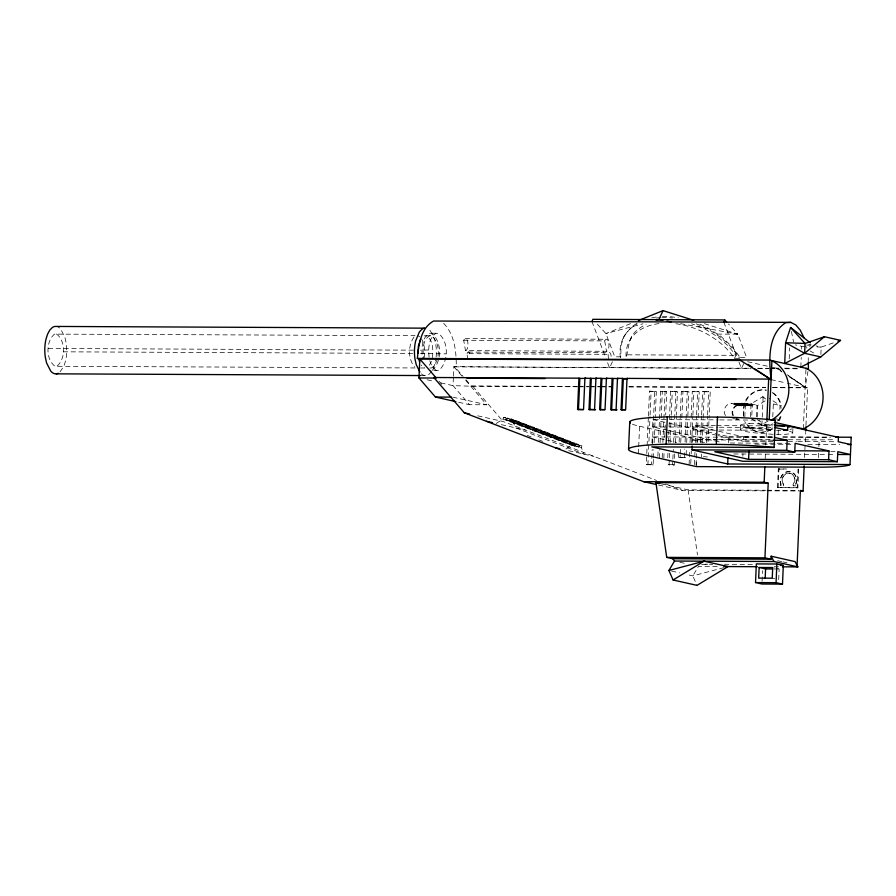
<?xml version="1.0" encoding="UTF-8"?>
<svg xmlns="http://www.w3.org/2000/svg" width="896" height="896" viewBox="0 0 896 896"><rect width="100%" height="100%" fill="white"/><g stroke="black" fill="none" stroke-linecap="round" stroke-linejoin="round"><path stroke-width="0.67" stroke-dasharray="4.48 3.36" d="M453.387 377.496L453.029 385.638L469.493 404.701L486.797 404.79L463.008 377.238M453.443 376.141L453.858 366.654L751.072 368.581M638.4 453.555L638.635 448.09M638.691 446.723L639.587 426.25A107.173 8.971 2.5 0 1 632.229 424.099M653.363 459.424L653.128 464.968L646.285 464.576L646.71 454.877M646.766 453.499L648.346 417.48M648.402 416.091L649.488 391.149L656.331 391.541L655.178 417.861M647.898 464.946L650.014 416.45M650.07 415.061L651.101 391.518L649.488 391.149M651.93 443.128L652.21 436.867L664.72 436.934M667.554 430.282L652.635 426.933L652.96 419.586L718.29 419.888M653.128 464.968L651.515 464.598L652.187 449.366M652.422 443.822L654.718 391.182M653.43 458.035L653.789 449.725M654.091 442.803L655.122 419.25M657.866 456.277L658.112 450.744M658.47 442.434L660.71 391.205L666.725 391.586L665.694 415.128M659.411 458.024L659.77 449.714M660.072 442.792L661.102 419.261M661.17 417.872L662.312 391.563L660.71 391.205M662.222 457.688L662.525 450.755M662.883 442.456L665.123 391.227M663.824 458.046L664.126 451.125M664.731 437.282L665.28 424.816M667.744 457.688L667.99 452.155M668.416 442.467L670.645 391.25L677.443 391.642L676.413 415.173M674.722 453.925L674.24 465.002L669.054 464.979L669.592 452.514M670.018 442.826L671.171 416.528M671.227 415.139L672.258 391.608L670.645 391.25M674.24 465.002L672.638 464.643L672.818 460.488M672.874 459.099L673.299 449.411M673.602 442.49L675.842 391.272M675.214 442.848L676.357 416.55M678.474 457.251L686.022 457.643L678.474 457.251L678.832 449.008M679.134 442.142L681.352 391.306L688.901 391.686L687.758 417.794M680.075 457.621L680.198 454.866M680.266 453.499L680.445 449.378M680.736 442.501L681.755 419.149M681.822 417.771L682.965 391.664L681.352 391.306M684.421 457.285L684.779 449.042M685.082 442.165L687.299 391.328M686.146 454.899L686.381 449.4M686.683 442.534L687.702 419.171M689.091 464.621L689.752 449.411M690.054 442.501L691.085 419.003M691.141 417.614L692.294 391.35L697.626 391.373L699.238 391.742L698.085 418.006M690.76 463.602L691.118 455.302M691.186 453.925L691.309 451.158M691.667 442.859L692.81 416.595M692.877 415.218L693.896 391.709L692.294 391.35M692.35 442.355L692.462 439.846L773.259 440.227M716.867 435.299L692.899 429.912L693.09 425.499L715.378 425.611M694.434 464.643L694.971 452.2M695.397 442.523L696.539 416.259M696.606 414.882L697.626 391.373M696.035 465.002L696.282 459.48M696.338 458.091L696.584 452.57M696.998 442.893L698.029 419.384M696.438 466.614L696.73 459.794M697.502 442.042L697.626 439.32L666.579 432.331M700.437 442.714L701.59 416.371M701.646 414.982L702.677 391.406L710.237 391.787L709.083 418.141M701.445 456.949L701.557 454.171M702.05 443.083L703.08 419.496M703.136 418.118L704.29 391.765L702.677 391.406M706.395 442.747L707.538 416.394M707.605 415.005L708.635 391.429M708.064 441.717L709.027 419.53M728.605 442.792L728.874 436.677L718.032 434.235M734.014 404.667L734.048 403.917L741.586 405.888L741.619 405.138L736.254 403.928L736.221 404.678L734.014 404.667L739.76 405.877L739.827 404.387L741.283 404.387L741.216 405.888M734.563 404.712L734.63 403.211L741.283 404.387M736.086 403.222L736.019 404.712L741.586 405.888M736.837 403.222L736.803 403.973L745.987 405.91L746.021 405.16L736.837 403.222L752.595 405.944L752.629 405.194L747.264 403.984L747.23 404.734L740.656 403.95L740.622 404.701L738.427 404.69L738.461 403.939L736.254 403.928M738.259 403.984L738.282 403.234M738.763 405.742L738.797 404.992L731.886 403.39M738.965 404.734L739.032 403.234L745.685 404.41L744.229 404.41M739.144 405.742L739.2 404.242M740.421 404.734L740.488 403.245M741.205 403.995L741.238 403.245L742.694 403.256L747.88 404.421L747.858 405.171M740.387 429.901L740.578 425.41M741.989 405.138L742.022 404.398L743.478 404.398L743.445 405.149L734.63 403.211M742.661 403.995L742.694 403.256M743.411 404.006L743.434 403.256L744.89 403.267L750.086 404.432L750.053 405.182M738.461 403.939L745.987 405.91M743.624 415.43L744.128 403.827L745.618 400.299A21.302 19.242 -77.3 0 1 766.562 390.208M744.89 403.267L744.688 405.462L751.598 405.496L751.666 404.006L747.264 403.984M742.851 456.243L742.963 453.746M772.755 441.437L743.501 441.302L743.702 436.89L693.09 425.499M744.822 416.976L745.315 405.608L744.061 405.328M745.618 405.91L745.64 403.267L752.293 404.443L751.733 417.01M746.402 405.16L746.435 404.41L747.88 404.421M747.096 403.278L747.029 404.768L752.595 405.944M743.434 403.256L748.63 404.421L748.597 405.171L742.862 403.962M789.466 431.413A35.168 2.946 2.5 0 1 778.131 434.549A38.282 3.203 2.5 0 1 743.87 431.211A38.282 3.203 2.5 0 1 749.078 428.042L749.28 423.562A35.168 2.946 2.5 0 1 772.934 424.782M750.4 405.933L750.434 405.182L741.238 403.245M745.64 403.267L750.837 404.432L750.77 405.933L739.032 403.234M750.478 416.73L751.038 403.861L762.496 396.85L765.565 397.544M756.526 416.774L757.03 405.216L752.629 405.194M757.254 416.931L757.758 405.373L765.778 400.467M761.891 425.253L762.194 418.522M762.25 417.178L763.123 396.995M765.195 458.752L765.43 453.286M765.789 445.099L766.808 421.736M762.07 581.358L762.541 570.696M772.778 416.808L773.338 403.973L771.176 402.539M778.131 434.549L778.322 430.069M777.146 421.008L779.442 419.608L779.554 417.043M779.89 409.338L780.058 405.474L769.216 398.362M798.683 469.157L797.866 487.838L777.493 487.603L778.299 468.922L786.206 468.955M778.12 487.749L778.938 469.056L778.299 468.922M780.674 485.71L780.741 484.21A8.994 8.12 -77.3 0 1 788.704 471.542A8.994 8.12 -77.3 0 1 795.558 484.277L795.805 485.845L795.872 484.355A8.994 8.12 -77.3 0 0 789.018 471.61A8.994 8.12 -77.3 0 0 781.054 484.277L780.987 485.778L783.462 485.789L783.518 484.288A6.944 6.272 -77.3 0 1 784.594 474.925A6.944 6.272 -77.3 0 1 793.15 474.97A6.944 6.272 -77.3 0 1 793.397 484.344L793.341 485.834L793.083 484.266A6.944 6.272 -77.3 0 0 792.837 474.891A6.944 6.272 -77.3 0 0 784.28 474.858A6.944 6.272 -77.3 0 0 783.205 484.221L783.462 485.789M778.691 579.634L779.15 568.994L773.998 567.84M789.197 358.915L789.69 347.816M792.714 432.869L792.915 428.389M800.834 367.136L801.248 357.426M801.618 349.093L801.741 346.326L795.39 344.893M797.866 487.838L797.238 487.704L798.056 469.011M803.342 428.848L805.986 368.301M804.552 457.554L805.638 432.454M805.952 425.477L807.587 387.834L787.45 383.298M820.87 354.469L821.195 347.099L835.397 342.149M818.406 457.632L818.642 452.166M818.888 446.712L819.179 439.88A59.338 4.962 2.5 0 0 835.184 439.566M658.974 323.602A61.32 41.059 25 0 0 626.158 357.862C628.79 348.141 628.264 336.56 637.627 329.75A61.32 41.059 25 0 1 646.117 324.442M415.05 367.954L55.037 366.274C45.662 359.598 45.73 341.331 54.499 334.118L415.061 335.686M56.448 334.006C65.822 340.682 65.766 358.949 56.997 366.15L55.037 366.274M424.166 357.627C425.074 351.266 424.715 344.4 421.49 338.699M429.083 357.235C428.254 349.16 428.288 338.296 435.859 333.379L438.122 333.245C448.974 340.973 448.907 362.13 438.76 370.474L429.733 370.574M432.432 357.661C433.205 350.302 433.485 339.842 426.115 335.742L424.155 335.854M788.95 376.578L805.157 387.285L807.957 371.482M636.653 323.467A66.786 44.71 25 0 0 630.694 327.858L624.187 336.09L620.872 345.923L620.928 356.821L614.734 356.787L605.92 333.558L596.635 323.389M496.194 423.494L503.014 419.059L503.642 417.301L506.072 417.85L574.627 444.17L574 445.928L505.456 419.608L506.072 417.85M505.456 419.608L506.666 419.877L507.293 418.118L509.723 418.667L578.267 444.987L577.651 446.746L509.096 420.426L509.723 418.667M509.096 420.426L510.317 420.694L510.944 418.936L513.374 419.485L581.918 445.805L581.302 447.563L584.203 454.194L515.659 427.874L512.747 421.243L513.374 419.485M565.88 449.075L571.57 445.379L572.186 443.621L574.627 444.17M574 445.928L575.221 446.197L575.837 444.438L578.267 444.987M577.651 446.746L578.861 447.026L579.488 445.267L581.918 445.805M431.514 361.39L428.523 366.677M612.427 361.738L609.549 367.909L606.122 358.882M623.717 337.098L624.187 336.09M630.112 339.853L631.534 336.829M675.92 323.736A61.32 41.059 25 0 1 734.462 358.366L735.874 355.331L728.101 345.789L718.222 337.232L706.72 330.064A61.32 41.059 25 0 0 691.611 323.826M734.462 358.366L739.659 358.389L740.13 357.381L731.909 346.438L721.101 336.538L708.322 328.216A66.786 44.71 25 0 0 699.014 323.758M743.714 363.586L741.418 368.536L737.99 359.498M414.03 337.019C407.96 345.464 407.926 358.837 414.534 366.979M60.032 371.874L63.918 366.117L65.531 361.043A21.75 9.15 -89.7 0 0 66.158 342.944L64.915 337.333L60.682 329.056A28.47 11.984 -89.7 0 0 57.982 326.962M431.995 370.44C442.154 362.096 442.221 340.939 431.368 333.211L429.106 333.346C420.918 338.867 421.4 350.818 422.666 359.542M751.509 418.701L761.264 425.107L768.141 420.907M761.264 425.107L767.984 426.619L776.003 421.714M630.582 323.658L605.92 333.558L642.97 323.814M723.957 567.638L692.832 575.87L687.523 574.672M429.845 368.021L431.794 367.909C440.563 360.707 440.63 342.429 431.256 335.765L429.296 335.877C422.229 340.648 422.643 350.974 423.741 358.501M717.326 334.085L737.778 334.174L746.592 357.414L740.13 357.381M431.368 333.211L438.122 333.245M426.115 335.742L431.256 335.765M465.17 338.587L606.166 339.248M463.702 340.256L604.699 340.917A6.048 2.542 -89.7 0 1 608.81 342.91A6.048 2.542 -89.7 0 1 606.491 351.299L465.494 350.638L463.702 340.256A6.048 2.542 -89.7 0 1 467.813 342.25A6.048 2.542 -89.7 0 1 465.494 350.638M428.669 349.978L420.515 350.202M48.283 348.466L413.818 350.168M468.171 352.072L609.168 352.733M467.555 359.542L467.074 353.662L608.082 354.323A4.043 1.702 -89.7 0 1 610.131 353.002A4.043 1.702 -89.7 0 1 611.106 357.448M63.202 351.814L413.437 353.461M420.414 353.494L445.95 353.864M627.57 354.827L735.874 355.331M778.926 368.166L776.216 368.155L782.006 371.986M784.336 368.2L796.51 368.256M749.246 368.245L454.798 366.856L463.042 376.398M757.624 368.278L768.79 368.334M770.179 368.334L777.157 368.368L781.592 371.302M757.96 368.603L768.992 368.659M770.381 368.67L778.646 368.704L780.819 370.227M785.411 368.738L800.296 368.805M420.571 367.976L424.704 367.998L421.064 364.997M420.437 375.547L426.014 375.57M577.304 386.422L471.274 385.93L463.949 377.451M578.693 386.434L588.459 386.478M589.859 386.49L599.626 386.534M601.014 386.534L610.781 386.579M628.925 386.669L765.643 387.307M772.621 387.341L806.098 387.498L788.234 375.693M440.776 382.872L453.029 385.638L472.763 386.266L577.394 386.758M578.794 386.758L588.56 386.803M589.949 386.814L599.715 386.859M601.115 386.87L610.882 386.915M629.014 386.994L765.733 387.632M772.71 387.666L786.666 387.733M788.054 387.744L807.587 387.834M651.101 391.518L656.331 391.541M662.312 391.563L666.725 391.586M672.258 391.608L677.443 391.642M682.965 391.664L688.901 391.686M693.896 391.709L699.238 391.742M704.29 391.765L710.237 391.787M748.63 404.421L750.086 404.432M750.837 404.432L752.293 404.443M741.619 405.138L743.826 405.149M746.021 405.16L750.434 405.182M745.315 405.608L752.237 405.642L750.971 405.362M738.797 419.261L738.181 419.126A7.101 6.406 -77.3 0 1 736.523 418.869L737.15 419.014A7.101 6.406 -77.3 0 0 738.797 419.261L741.507 419.272M719.69 419.899L759.998 420.09M716.766 425.611L772.486 425.88M652.635 426.933L667.934 427M669.323 427.011L717.976 427.235M719.365 427.246L772.184 427.493M692.899 429.912L717.965 430.024M719.365 430.035L775.085 430.293M776.474 430.293L780.651 430.315M728.874 436.677L773.36 436.878M783.082 436.923L830.346 437.147M743.702 436.89L772.946 437.035M782.701 437.08L830.066 437.304M666.109 436.934L773.147 437.438M697.626 439.32L717.17 439.41M718.57 439.41L773.024 439.667M788.402 439.746L819.179 439.88M788.077 441.504L796.443 441.549M797.832 441.549L836.83 441.739M730.296 443.016L792.366 443.307M754.97 444.136L792.501 444.315M807.789 444.382L839.754 444.539M830.827 451.651L835.005 451.674M733.678 453.981L826.818 454.418M828.206 454.429L835.15 454.462M703.405 456.602L707.392 456.971M646.285 464.576L651.515 464.598M672.638 464.643L667.442 464.61L669.054 464.979M778.938 469.056L786.834 469.101M793.016 485.766L795.805 485.845M777.493 487.603L797.238 487.704M661.293 483.84L688.106 489.877L765.722 490.246M767.11 490.246L798.986 490.403M658.504 485.016L682.662 490.448L765.71 490.84M767.099 490.851L798.93 490.997M705.029 564.178L707.795 564.189M724.394 564.267L754.824 564.413M701.658 564.637L712.723 564.693M717.27 566.518L698.454 566.429L692.832 575.87L696.998 585.368M774.122 566.787L781.099 566.821M773.73 568.971L779.15 568.994M806.635 345.106L810.802 345.274M801.741 346.326L810.074 346.651M817.029 346.931L821.195 347.099L816.122 345.957M732.614 418.678L738.181 419.126M680.624 323.646L737.778 334.174L728.493 324.005M808.718 344.288L811.149 344.837M747.611 361.715L770.773 366.934M772.128 367.237L778.646 368.704M771.098 379.613L786.083 382.995M773.338 403.973L780.058 405.474M751.038 403.861L757.758 405.373M738.427 404.69L744.162 405.899M774.066 418.398L779.442 419.608M755.989 431.435L756.616 431.581M652.96 419.586L667.878 422.946M669.234 423.248L716.677 433.933M718.2 435.602L743.501 441.302M668.909 430.595L721.773 442.49M639.587 426.25L665.235 432.029M427.146 379.814L433.955 381.349M692.462 439.846L704.446 442.546M652.21 436.867L676.603 442.366M452.738 397.118L486.797 404.79M458.595 402.248L469.493 404.701M477.736 415.811L503.238 421.557L656.566 480.435M501.39 424.659L525.392 430.058M568.635 450.688L593.936 456.378M777.672 560.706L781.659 561.602M782.981 561.904L786.968 562.8M772.251 578.178L774.827 578.76M679.84 562.24L686.493 563.741M671.563 571.077L679.549 572.869M704.413 323.669L737.778 334.174M510.944 418.936L579.488 445.267M507.293 418.118L575.837 444.438M503.642 417.301L572.186 443.621M512.747 421.243L581.302 447.563M510.317 420.694L578.861 447.026M506.666 419.877L575.221 446.197M503.014 419.059L571.57 445.379M665.706 483.941L682.662 490.448M527.24 435.411L531.115 436.901M538.877 439.88L542.763 441.37M417.85 335.698L419.754 336.683M436.498 370.597L432.286 367.125L429.722 360.629M810.062 350.963L813.635 352.957M762.496 396.85L765.755 398.989M757.142 419.507L767.984 426.619M787.304 374.774L805.157 387.285M472.763 386.266L503.238 421.557M453.858 366.654L462.09 376.186M439.018 381.226L441.762 384.406M443.643 323.299C454.821 334.746 456.366 351.971 456.288 367.192M723.789 322.067L737.498 358.21M591.931 321.451L605.629 357.594M791.392 331.43L793.576 341.97M604.699 340.917L606.491 351.299M688.106 489.877L697.491 554.938M806.736 347.211L806.87 348.163M608.082 354.323L608.563 360.203M743.613 416.517L743.187 411.029L744.094 405.552L746.245 400.445A21.302 19.242 -77.3 0 1 765.957 390.118M808.237 357.806L808.282 360.562M421.333 373.811A28.47 11.984 -89.7 0 0 428.826 374.483L431.413 371.851L433.574 367.853L435.187 362.768A21.75 9.15 -89.7 0 0 436.005 358.142M436.139 356.944A21.75 9.15 -89.7 0 0 435.814 344.669L434.582 339.069L430.349 330.792A28.47 11.984 -89.7 0 0 427.65 328.686M725.469 415.554A7.638 6.899 -77.3 0 1 725.872 406.347A7.638 6.899 -77.3 0 1 734.048 403.917M732.76 415.565A7.101 6.406 -77.3 0 1 738.797 404.992M749.078 428.042A35.168 2.946 2.5 0 1 772.744 429.274M733.376 415.699A7.101 6.406 -77.3 0 1 739.413 405.126M651.75 317.822A66.786 44.71 25 0 1 656.936 317.005M662.39 316.613A66.786 44.71 25 0 1 678.25 317.722M620.458 357.829A66.786 44.71 25 0 1 637.291 323.848M656.466 318.024A66.786 44.71 25 0 1 660.531 317.677M661.909 317.621A66.786 44.71 25 0 1 672.482 318.013M696.147 323.814A66.786 44.71 25 0 1 739.659 358.389M772.968 392.806A21.302 19.242 -77.3 0 1 781.413 405.72M780.931 416.696A21.302 19.242 -77.3 0 1 779.43 420.582M771.366 429.531A21.302 19.242 -77.3 0 1 745.315 421.646M772.341 392.661A21.302 19.242 -77.3 0 1 781.155 408.307M780.304 416.55A21.302 19.242 -77.3 0 1 778.154 421.658M772.912 427.851A21.302 19.242 -77.3 0 1 744.688 421.501M467.074 353.662A4.043 1.702 -89.7 0 1 469.123 352.341A4.043 1.702 -89.7 0 1 470.109 356.798M771.198 429.699A38.282 3.203 2.5 0 1 749.28 423.562M791.773 429.005A35.168 2.946 2.5 0 1 790.014 429.352"/><path stroke-width="1.34" d="M455.874 401.643L435.445 397.04L418.981 377.966L419.81 358.982L417.368 358.434C418.667 345.094 420.594 328.216 433.574 321.037L790.798 322.381L795.771 324.946L800.285 330.21L804.014 337.803M583.274 409.685L577.562 409.461L578.928 378.179L433.843 377.507L464.318 412.798L643.742 481.69L655.827 484.411M578.48 409.662L579.846 378.392L578.928 378.179M590.374 378.235L589.008 409.517L595.482 409.741L594.563 409.539L595.93 378.258L596.848 378.47L584.909 378.213L583.542 409.483L577.562 409.461M589.926 409.718L591.293 378.448M604.61 409.786L599.637 409.562L601.003 378.291L595.93 378.258M600.555 409.763L601.922 378.493L601.003 378.291M612.114 378.336L610.747 409.618L617.019 409.842L616.101 409.64L617.467 378.358L618.386 378.571L606.413 378.314L605.046 409.584L599.637 409.562M611.666 409.819L613.032 378.549M625.419 409.886L621.04 409.662L622.406 378.381L617.467 378.358M621.958 409.864L623.325 378.594L622.406 378.381M769.194 419.798L771.098 379.613L768.667 379.075L627.01 378.403L625.643 409.685L621.04 409.662M628.544 449.366L629.742 422.061M850.013 464.542A59.338 4.962 2.5 0 1 817.992 467.186L696.438 466.614L638.4 453.555A107.173 8.971 2.5 0 1 666.131 444.17L667.318 416.864L717.483 417.099A56.09 4.693 2.5 0 1 775.286 420.157L774.099 447.462L651.773 446.891L727.686 463.971L850.013 464.542L851.2 437.248L835.912 437.17M837.939 454.474L850.45 454.53L837.794 451.685L837.357 461.698L742.638 461.261L692.026 449.859L692.194 446.107M666.131 444.17L716.296 444.405L717.483 417.099M727.686 463.971L727.955 457.71M837.357 461.698L828.598 459.726L748.597 459.357L748.978 450.565M755.518 582.579L756.336 563.909L776.866 564.01L783.306 565.454L782.499 584.125L761.958 584.024L755.518 582.579L776.059 582.669L782.499 584.125M759.147 567.482L758.677 578.122L772.251 578.178L772.71 567.549L759.147 567.482L765.587 568.938L772.363 568.96M782.499 566.821L797.866 566.899L795.077 561.602L771.154 556.214L771.019 559.205L764.938 557.838L768.197 483.168L764.165 482.25L764.837 466.939M766.864 420.37L768.667 379.075M765.173 578.234L765.587 568.938M776.059 582.669L776.866 564.01M828.598 459.726L828.979 450.946L795.122 443.318L794.741 452.11L786.744 450.307L787.181 440.294L774.536 437.438M783.44 430.326L787.618 430.349L787.808 425.947L775.275 425.891M820.77 356.933L804.642 353.304L805.067 343.47L790.574 327.488L785.613 342.686L784.706 363.507L804.642 353.304L824.432 336.728L840.56 340.357L820.77 356.933L800.834 367.136M797.115 565.085L800.374 490.403L803.085 491.019L804.182 465.92M805.706 431.054L805.885 426.877M787.808 425.947L838.421 437.338L838.23 441.739L850.875 444.584L848.098 444.573M420.627 339.27L418.387 346.069L417.995 353.36M591.931 321.451L592.917 319.323L724.774 319.939L726.634 321.978M656.197 320.331L658.851 319.637L663.04 310.632L693.739 320.309M723.789 322.067L724.774 319.939M668.909 570.483L704.099 561.187L728.022 566.574L696.998 585.368L673.064 579.981L668.909 570.483L674.531 561.042L773.942 561.512L797.866 566.899M673.064 579.981L704.099 561.187M638.378 320.533L663.04 310.632M824.432 336.728L805.067 343.47L785.613 342.686L804.642 353.304M837.984 341.253L840.56 340.357M790.798 322.381L785.702 322.683C767.491 334.432 768.858 360.752 771.098 379.613L739.726 359.946M417.368 358.434L769.496 360.08L808.416 368.85L808.304 361.939M740.768 360.483L419.81 358.982L436.274 378.056M56.358 373.845L420.437 375.547M579.846 378.392L585.827 378.414L584.909 378.213M601.922 378.493L607.331 378.515L606.413 378.314M623.325 378.594L627.928 378.616L627.01 378.403M418.981 377.966L434.941 378.045M466.962 378.19L545.093 378.56M623.224 378.93L627.402 378.941M659.49 379.098L736.221 379.456M435.445 397.04L451.405 397.118M589.008 409.517L594.563 409.539M610.747 409.618L616.101 409.64M771.12 420.134L775.286 420.157M835.632 437.326L838.421 437.338M773.259 440.227L787.181 440.294M692.026 449.859L786.744 450.307M794.506 450.778L828.979 450.946M794.741 452.11L714.739 451.73L748.597 459.357M643.742 481.69L764.165 482.25M771.019 559.205L672.795 558.746L666.714 557.379L655.928 482.642L768.197 483.168M800.318 491.008L803.085 491.019M666.714 557.379L764.938 557.838M780.573 565.443L783.306 565.454M723.99 566.552L757.355 566.709M658.851 319.637L662.928 320.387M667.016 321.138L671.093 321.888M774.39 422.363L803.342 428.848A32.939 29.725 -77.4 0 0 823.043 398.653A32.939 29.725 -77.4 0 0 805.986 368.301M774.962 427.504L787.618 430.349M464.318 412.798L469.683 413.997M486.472 421.299L492.554 422.666M555.016 447.619L559.877 448.717M655.928 482.642L659.949 483.538M747.947 364.314L752.584 367.382M754.891 368.906L771.098 379.613L771.926 360.629L776.787 363.686A32.939 29.725 -77.4 0 1 771.299 420.112M790.574 327.488L810.298 342.821M672.795 558.746L674.531 561.042M419.877 372.064L416.237 364.672L414.994 359.072A21.75 9.15 -89.7 0 1 415.621 340.973L419.406 331.89L421.982 329.258A28.47 11.984 -89.7 0 1 424.794 328.16L55.138 326.435A28.47 11.984 -89.7 0 0 52.315 327.522L49.739 330.165L47.578 334.152L45.965 339.237A21.75 9.15 -89.7 0 0 45.338 357.336L46.57 362.947L50.803 371.213A28.47 11.984 -89.7 0 0 58.251 373.296M771.154 556.214L773.942 561.512M418.589 358.478L419.63 362.085M851.2 437.248A59.338 4.962 2.5 0 1 850.595 437.64M716.296 444.405A56.09 4.693 2.5 0 1 774.099 447.462M630.37 423.058A107.173 8.971 2.5 0 1 667.318 416.864M774.379 424.906A35.168 2.946 2.5 0 1 784.426 426.026M787.752 426.552A35.168 2.946 2.5 0 1 789.656 426.933"/></g></svg>
